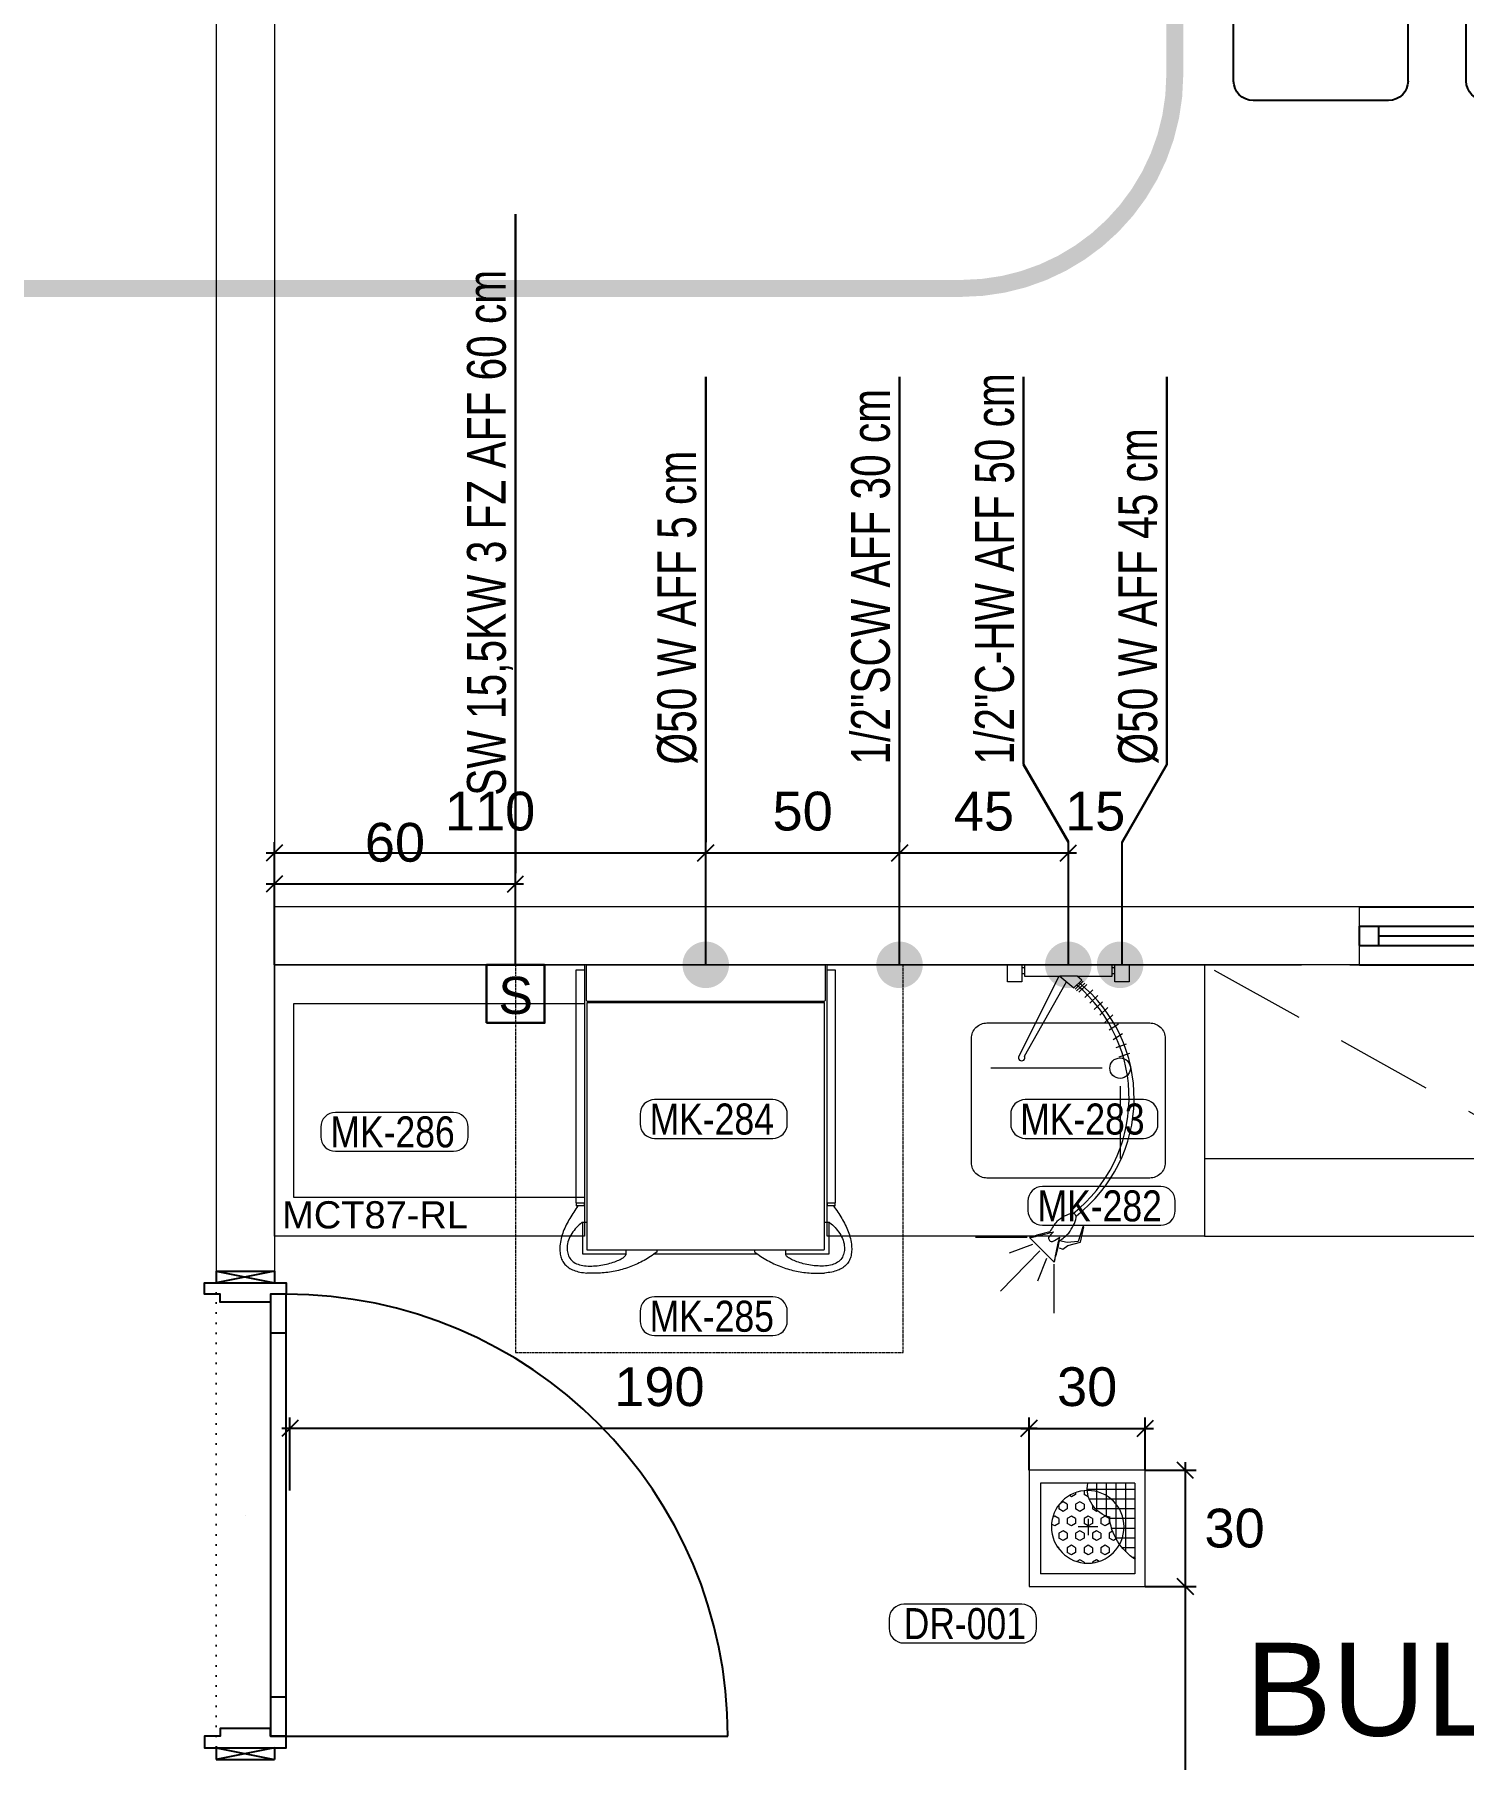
# Model space of a CAD drawing. Extents: x -5598 to 26293, y -3808 to 13850.
# Drawn here: x 68.1 to 436.8, y 5430 to 5875 of the extents above; entities that cross this region are included whole.
import ezdxf
from ezdxf.enums import TextEntityAlignment as Align

# ---------------------------------------------------------------- set-up
doc = ezdxf.new("R2010")
doc.units = 0
doc.header["$LTSCALE"] = 100
doc.header["$MEASUREMENT"] = 0
doc.linetypes.add('DOT', pattern=[0.25, 0, -0.25])
doc.linetypes.add('HIDDEN', pattern=[0.375, 0.25, -0.125])
for name, color, linetype, lineweight in [('AD', 5, 'Continuous', 9), ('AK', 7, 'Continuous', 15), ('AP', 6, 'Continuous', 15), ('AW', 3, 'Continuous', 35), ('Y-DETAIL NUMBER', 140, 'Continuous', 18), ('Y-DUVAR GAZBETON', 161, 'Continuous', 20)]:
    doc.layers.add(name, color=color, linetype=linetype, lineweight=lineweight)
doc.layers.add('AKPOZ', color=4, linetype='Continuous', lineweight=5, transparency=0.5)
doc.layers.add('MAKPA YER IZGARASI', color=8, linetype='Continuous', lineweight=5, transparency=0.5)
for name, color, linetype in [('KA-PEN', 5, 'Continuous'), ('KA-PEN-5 @ 1', 5, 'Continuous'), ('KOR KASA', 1, 'Continuous'), ('OLCU DIS', 7, 'Continuous'), ('TEFRIS', 7, 'Continuous')]:
    doc.layers.add(name, color=color, linetype=linetype)
for name, color, linetype, lineweight, true_color in [('MAKPA ELEKTRIK', 7, 'Continuous', 30, 0x93039a), ('MAKPA GIDER OLC', 7, 'Continuous', 30, 0xcf6a1e), ('MAKPA SIHHI', 7, 'Continuous', 30, 0x428a93)]:
    doc.layers.add(name, color=color, linetype=linetype, lineweight=lineweight, true_color=true_color)
doc.styles.add('MAKPA TESISAT', font='arial.ttf', dxfattribs={"height": 10})
doc.styles.add('OLC-50', font='romans.shx', dxfattribs={"width": 0.5, "height": 0.15})
doc.styles.add('olcu', font='romans.shx', dxfattribs={"width": 0.5})
doc.styles.add('POZ TEXT', font='ARIALN.TTF', dxfattribs={"height": 8})
doc.styles.get("Standard").update_dxf_attribs({"font": 'arial.ttf'})
doc.dimstyles.new('1-200', dxfattribs={"dimtxt": 40, "dimasz": 2, "dimexe": 0, "dimexo": 0, "dimgap": 10, "dimtad": 1, "dimdec": 4, "dimrnd": 0.1, "dimzin": 9, "dimdsep": 46, "dimtxsty": 'olcu', "dimblk1": 'SOL', "dimblk2": 'SAG', "dimsah": 1, "dimcen": 0, "dimse1": 1, "dimse2": 1, "dimclre": 13, "dimadec": 0, "dimazin": 0, "dimtfac": 1, "dimtdec": 4, "dimtix": 1, "dimtmove": 2, "dimatfit": 2, "dimldrblk": 'SOL', "dimfxl": 0, "dimtolj": 1, "dimarcsym": 0})
doc.dimstyles.new('MAKPA TESISAT DIM', dxfattribs={"dimscale": 0.7, "dimtxt": 12, "dimasz": 6, "dimexe": 4, "dimexo": 0, "dimgap": 8, "dimtad": 2, "dimtih": 1, "dimtoh": 1, "dimdec": 0, "dimrnd": 5, "dimzin": 0, "dimdsep": 46, "dimtxsty": 'MAKPA TESISAT', "dimblk1": 'OBLIQUE', "dimblk2": 'OBLIQUE', "dimsah": 1, "dimcen": 0, "dimdle": 3, "dimclrd": 256, "dimclre": 256, "dimclrt": 256, "dimadec": 0, "dimazin": 0, "dimtfac": 1, "dimtdec": 0, "dimtix": 1, "dimtofl": 0, "dimtmove": 2, "dimatfit": 3, "dimldrblk": 'OBLIQUE', "dimfxl": 0, "dimtvp": 7, "dimtolj": 1, "dimtzin": 0, "dimarcsym": 0})

# ---------------------------------------------------------------- blocks, each defined once
blk = doc.blocks.new('4 LU MASA')
at = {"layer": 'TEFRIS', "color": 11}
for p, q in [((-87.5, 96), (-122.5, 96)), ((-27.5, 96), (-62.5, 96)), ((-127.5, 91), (-127.5, 51)), ((-82.5, 91), (-82.5, 51)), ((-67.5, 91), (-67.5, 51)), ((-22.5, 91), (-22.5, 51)), ((-127.5, 51), (-82.5, 51)), ((-67.5, 51), (-22.5, 51)), ((-150, 45), (-150, -45)), ((0, 45), (-150, 45)), ((0, -45), (0, 45)), ((0, -45), (-150, -45)), ((-82.5, -51), (-127.5, -51)), ((-127.5, -51), (-127.5, -91)), ((-82.5, -91), (-82.5, -51)), ((-22.5, -51), (-67.5, -51)), ((-67.5, -51), (-67.5, -91)), ((-22.5, -91), (-22.5, -51)), ((-122.5, -96), (-87.5, -96)), ((-62.5, -96), (-27.5, -96))]:
    blk.add_line(p, q, dxfattribs=at)
for centre, start, end in [((-122.5, 91), 90, 180), ((-87.5, 91), 0, 90), ((-62.5, 91), 90, 180), ((-27.5, 91), 0, 90), ((-122.5, -91), 180, 270), ((-87.5, -91), 270, 0), ((-62.5, -91), 180, 270), ((-27.5, -91), 270, 0)]:
    blk.add_arc(centre, 5, start, end, dxfattribs=at)
blk = doc.blocks.new('*U259')
at = {"color": 0}
for p, q in [((0, 0), (100, 0)), ((0, -5), (100, -5)), ((0, -10), (0, -5)), ((5, -10), (5, -5)), ((5, -7.5), (95, -7.5)), ((95, -10), (95, -5)), ((100, -10), (100, -5)), ((0, -10), (100, -10)), ((0, -15), (100, -15))]:
    blk.add_line(p, q, dxfattribs=at)
blk = doc.blocks.new('*U241')
at = {"color": 0, "lineweight": -2}
for p, q in [((-3, 18), (-3, 132)), ((-107, 18), (-107, 14)), ((-13.1, 18), (-13.1, 14)), ((-60, 7.5), (-60, 7.5))]:
    blk.add_line(p, q, dxfattribs=at)
at = {"color": 0, "linetype": 'DOT', "ltscale": 0.1}
blk.add_line((-120, 0), (0, 0), dxfattribs=at)
at = {"color": 0, "lineweight": -2}
for points in [[(-120, 15), (-120, 18), (-117, 18), (-117, 14), (-115, 14), (-115, 1), (-117, 1), (-117, -3), (-120, -3), (-120, 0)], [(0, 15), (0, 18), (-3, 18), (-3, 14), (-5, 14), (-5, 1), (-3, 1), (-3, -3), (0, -3), (0, 0)]]:
    blk.add_lwpolyline(points, dxfattribs=at)
blk.add_lwpolyline([(-117, 18), (-117, 14), (-3, 14), (-3, 18)], close=True, dxfattribs=at)
blk.add_arc((-3, 18), 114, 90, 180, dxfattribs=at)
at = {"style": 'OLC-50', "width": 0.5, "flags": 1}
for tag, p in [('K-NO', (-182.76, -83.82)), ('K-KANRENK', (-2.31, -88.79)), ('K-BLOK', (-183.43, -120.56)), ('K-KASRENK', (-1.25, -126.74)), ('K-KAT', (-184.31, -156.03)), ('K-TAMACILMA', (-2.77, -165.71)), ('K-MAHALKOD', (-183.25, -193.98)), ('K-FOTOSEL', (-1.83, -201.71)), ('K-MAHALAD', (-184.78, -232.95)), ('K-HERMETIK', (0.08, -236.3)), ('K-ACILISYON', (-183.83, -268.95)), ('K-HIDROLIK', (-2.21, -270.16)), ('K-YANGIN', (-181.93, -303.54)), ('K-KART', (-0.38, -303.83)), ('K-KANATTIP', (-184.21, -337.41)), ('K-BAND', (-1.83, -345.67)), ('K-KANATMALZ', (-182.39, -371.07)), ('K-MENFEZ', (0.08, -380.26)), ('K-KASAMALZ', (-181.37, -410.06)), ('K-PBAR', (-2.21, -414.12)), ('K-KASATIP', (-182.05, -446.79)), ('K-ELEKTRIKLI', (-0.38, -447.79)), ('K-DUVAR', (-182.05, -485.23)), ('K-TIP', (-0.38, -486.44)), ('K-REZ1', (-0.38, -524.33)), ('K-REZ2', (-0.38, -560.76)), ('K-REZ3', (-0.38, -600.74))]:
    blk.add_attdef(tag, p, '', height=30, dxfattribs=at)
blk = doc.blocks.new('SOL')
at = {"color": 0}
for p, q in [((0, 30), (0, -6.96)), ((7.58, 0), (-6.97, 0))]:
    blk.add_line(p, q, dxfattribs=at)
blk.add_circle((0, 0), 3, dxfattribs=at)
blk = doc.blocks.new('SAG')
at = {"color": 0}
for p, q in [((0, -30), (0, 6.96)), ((7.58, 0), (-6.97, 0))]:
    blk.add_line(p, q, dxfattribs=at)
blk.add_circle((0, 0), 3, dxfattribs=at)
blk = doc.blocks.new('*D332')
at = {"layer": 'OLCU DIS', "color": 0, "lineweight": -2, "transparency": 16777216}
blk.add_line((21268, -935), (-2968, -935), dxfattribs=at)
at = {"layer": 'OLCU DIS', "color": 0, "lineweight": -2, "transparency": 16777216, "xscale": 2, "yscale": 2, "zscale": 2, "rotation": 180}
blk.add_blockref('SAG', (-2970, -935), dxfattribs=at)
at = {"layer": 'OLCU DIS', "color": 0, "lineweight": -2, "transparency": 16777216, "xscale": 2, "yscale": 2, "zscale": 2}
blk.add_blockref('SOL', (21270, -935), dxfattribs=at)
at = {"layer": 'OLCU DIS', "color": 0, "transparency": 16777216, "insert": (9295.64, -905), "char_height": 40, "attachment_point": 5, "style": 'olcu'}
blk.add_mtext('\\A1;24240', dxfattribs=at)
blk = doc.blocks.new('*U557')
at = {"layer": 'KOR KASA'}
for p, q in [((0, 126), (15, 126)), ((15, 126), (15, 123)), ((0, 3), (0, 0)), ((0, 3), (15, 3)), ((15, 3), (15, 0))]:
    blk.add_line(p, q, dxfattribs=at)
for points in [[(15, 126), (0, 123)], [(0, 126), (15, 123)], [(0, 126), (0, 123)], [(0, 123), (15, 123)], [(15, 3), (0, 0)], [(0, 3), (15, 0)], [(0, 0), (15, 0)]]:
    blk.add_lwpolyline(points, dxfattribs=at)
blk = doc.blocks.new('POZ_X')
at = {"layer": 'AP'}
blk.add_lwpolyline([(12.75, 10), (-17.75, 10, 0.414214), (-21.5, 6.25), (-21.5, 3.75, 0.414214), (-17.75, 0), (12.75, 0, 0.414214), (16.5, 3.75), (16.5, 6.25, 0.414214)], format="xyb", close=True, dxfattribs=at)
at = {"layer": 'AP', "style": 'POZ TEXT'}
blk.add_attdef('POZ_NO', text='', height=8, dxfattribs=at).set_placement((-3, 5), align=Align.MIDDLE_CENTER)
at = {"layer": 'AP', "style": 'POZ TEXT', "flags": 1}
blk.add_attdef('URUN_ADI', text='', height=7, dxfattribs=at).set_placement((-3, -4.34), align=Align.MIDDLE_CENTER)
blk = doc.blocks.new('300x300')
at = {"layer": 'MAKPA YER IZGARASI', "linetype": 'Continuous', "ltscale": 2}
for p, q in [((-14.71, 14.63), (15.29, 14.63)), ((-14.71, -15.37), (-14.71, 14.63)), ((-12.01, 11.32), (-12.01, -12.12)), ((-12.01, 11.32), (12.29, 11.32)), ((12.29, 11.32), (12.29, -12.12)), ((-12.01, -12.12), (12.29, -12.12)), ((15.29, -15.37), (-14.71, -15.37))]:
    blk.add_line(p, q, dxfattribs=at)
at = {"layer": 'MAKPA YER IZGARASI', "color": 1, "linetype": 'Continuous', "ltscale": 2}
for p, q in [((-12.01, 9.63), (0.25, 9.63)), ((-9.71, -6.42), (-9.71, 11.32)), ((-7.21, 5.82), (-7.21, 11.32)), ((-4.71, 8.03), (-4.71, 11.32)), ((-2.21, 9.08), (-2.21, 11.32)), ((-2.21, 4.31), (-2.21, 9.08)), ((1.09, 9.33), (1.09, 8.38)), ((-12.01, 7.13), (-5.95, 7.13)), ((-12.01, 4.63), (-8.01, 4.63)), ((-8.01, 4.63), (-1.88, 4.63)), ((-7.21, -3.12), (-7.21, 5.82)), ((-5.95, 7.13), (-0.28, 7.13)), ((-4.71, 2.76), (-4.71, 8.03)), ((-2.16, 4.01), (-1.07, 4.63)), ((-1.07, 5.63), (-1.07, 4.63)), ((-0.05, 7.79), (0.01, 7.76)), ((0.01, 7.76), (1.09, 8.38)), ((1.09, 5.88), (2.17, 6.51)), ((1.09, 5.88), (1.09, 4.63)), ((1.09, 4.63), (2.17, 4.01)), ((2.17, 6.51), (3.26, 5.88)), ((2.17, 4.01), (3.26, 4.63)), ((3.26, 8.84), (3.26, 8.38)), ((3.26, 8.38), (4.34, 7.76)), ((3.26, 5.88), (3.26, 4.63)), ((4.34, 7.76), (4.89, 8.08)), ((5.42, 5.88), (6.5, 6.51)), ((5.42, 5.88), (5.42, 4.63)), ((5.42, 4.63), (6.5, 4.01)), ((6.5, 6.51), (7.29, 6.05)), ((6.5, 4.01), (7.59, 4.63)), ((7.59, 5.69), (7.59, 4.63)), ((-12.01, 2.13), (-8.99, 2.13)), ((-8.99, 2.13), (-5.48, 2.13)), ((-5.4, 2.13), (-4.32, 2.76)), ((-5.4, 2.13), (-5.4, 0.88)), ((-5.4, 0.88), (-4.32, 0.26)), ((-4.32, 2.76), (-3.24, 2.13)), ((-4.32, 0.26), (-3.24, 0.88)), ((-3.24, 2.13), (-3.24, 0.88)), ((2.64, 0.08), (-2.47, 0.08)), ((-2.39, 4.15), (-2.16, 4.01)), ((-1.07, 2.13), (0.01, 2.76)), ((-1.07, 2.13), (-1.07, 0.88)), ((-1.07, 0.88), (0.01, 0.26)), ((0, 2.12), (0, -2.12)), ((0.01, 2.76), (1.09, 2.13)), ((0.01, 0.26), (1.09, 0.88)), ((1.09, 2.13), (1.09, 0.88)), ((3.26, 2.13), (4.34, 2.76)), ((3.26, 2.13), (3.26, 0.88)), ((3.26, 0.88), (4.34, 0.26)), ((4.34, 2.76), (5.42, 2.13)), ((4.34, 0.26), (5.42, 0.88)), ((5.42, 2.13), (5.42, 0.88)), ((7.59, 2.13), (8.67, 2.76)), ((7.59, 2.13), (7.59, 0.88)), ((7.59, 0.88), (8.67, 0.26)), ((8.67, 2.76), (9.17, 2.47)), ((8.67, 0.26), (9.47, 0.72)), ((-12.01, -0.37), (-9.22, -0.37)), ((-12.01, -2.87), (-8.78, -2.87)), ((-9.22, -0.37), (-6.03, -0.37)), ((-8.78, -2.87), (-7.07, -2.87)), ((-7.19, -3.09), (-6.49, -3.49)), ((-6.49, -3.49), (-5.4, -2.87)), ((-6.28, -1.11), (-5.4, -1.62)), ((-5.4, -1.62), (-5.4, -2.87)), ((-3.24, -1.62), (-2.16, -0.99)), ((-3.24, -1.62), (-3.24, -2.87)), ((-3.24, -2.87), (-2.16, -3.49)), ((-2.16, -0.99), (-1.07, -1.62)), ((-2.16, -3.49), (-1.07, -2.87)), ((-1.07, -1.62), (-1.07, -2.87)), ((1.09, -1.62), (2.17, -0.99)), ((1.09, -1.62), (1.09, -2.87)), ((1.09, -2.87), (2.17, -3.49)), ((2.17, -0.99), (3.26, -1.62)), ((2.17, -3.49), (3.26, -2.87)), ((3.26, -1.62), (3.26, -2.87)), ((5.42, -1.62), (6.5, -0.99)), ((5.42, -1.62), (5.42, -2.87)), ((5.42, -2.87), (6.5, -3.49)), ((6.5, -0.99), (7.59, -1.62)), ((6.5, -3.49), (7.59, -2.87)), ((7.59, -1.62), (7.59, -2.87)), ((-12.01, -5.37), (-8.74, -5.37)), ((-12.01, -7.87), (-11.4, -7.87)), ((-5.4, -5.37), (-4.32, -4.74)), ((-5.4, -5.37), (-5.4, -6.62)), ((-5.4, -6.62), (-4.32, -7.24)), ((-4.32, -4.74), (-3.24, -5.37)), ((-4.32, -7.24), (-3.24, -6.62)), ((-3.24, -5.37), (-3.24, -6.62)), ((-2.82, -8.88), (-2.16, -8.49)), ((-2.16, -8.49), (-1.07, -9.12)), ((-1.07, -5.37), (0.01, -4.74)), ((-1.07, -5.37), (-1.07, -6.62)), ((-1.07, -6.62), (0.01, -7.24)), ((0.01, -4.74), (1.09, -5.37)), ((0.01, -7.24), (1.09, -6.62)), ((1.09, -5.37), (1.09, -6.62)), ((1.09, -9.12), (2.17, -8.49)), ((2.17, -8.49), (2.93, -8.93)), ((3.26, -5.37), (4.34, -4.74)), ((3.26, -5.37), (3.26, -6.62)), ((3.26, -6.62), (4.34, -7.24)), ((4.34, -4.74), (5.42, -5.37)), ((4.34, -7.24), (5.42, -6.62)), ((5.42, -5.37), (5.42, -6.62)), ((7.59, -5.37), (7.95, -5.16)), ((7.59, -5.37), (7.59, -5.66)), ((-1.07, -9.12), (-1.07, -9.28)), ((1.09, -9.12), (1.09, -9.31))]:
    blk.add_line(p, q, dxfattribs=at)
at = {"layer": 'MAKPA YER IZGARASI', "linetype": 'Continuous', "ltscale": 2}
blk.add_lwpolyline([(15.29, 14.63), (15.29, -15.37)], dxfattribs=at)
at = {"layer": 'MAKPA YER IZGARASI', "color": 1, "linetype": 'Continuous', "ltscale": 2}
blk.add_circle((0.14, 0.01), 9.37, dxfattribs=at)
for centre, radius, start, end in [((-7.43, 9.96), 7.69, 283.5551, 10.2323), ((-20.04, 4), 14.68, 302.2053, 354.8663)]:
    blk.add_arc(centre, radius, start, end, dxfattribs=at)
blk = doc.blocks.new('SIHHI NOKTA')
at = {"layer": 'MAKPA SIHHI', "const_width": 6}
blk.add_lwpolyline([(3, 0, -1), (-3, 0, -1)], format="xyb", close=True, dxfattribs=at)
blk = doc.blocks.new('_OBLIQUE')
at = {"color": 0, "linetype": 'ByBlock', "lineweight": -2}
blk.add_line((-0.5, -0.5), (0.5, 0.5), dxfattribs=at)
blk = doc.blocks.new('*D799')
at = {"layer": 'MAKPA SIHHI', "lineweight": -2, "transparency": 16777216}
for p, q in [((130, 5635), (130, 5666.68)), ((241.3, 5635), (241.3, 5666.68)), ((127.9, 5663.88), (243.4, 5663.88))]:
    blk.add_line(p, q, dxfattribs=at)
at = {"layer": 'MAKPA SIHHI', "lineweight": -2, "transparency": 16777216, "xscale": 4.199999999999998, "yscale": 4.199999999999998, "zscale": 4.199999999999998, "rotation": 180}
blk.add_blockref('_OBLIQUE', (130, 5663.88), dxfattribs=at)
at = {"layer": 'MAKPA SIHHI', "lineweight": -2, "transparency": 16777216, "xscale": 4.199999999999998, "yscale": 4.199999999999998, "zscale": 4.199999999999998}
blk.add_blockref('_OBLIQUE', (241.3, 5663.88), dxfattribs=at)
at = {"layer": 'MAKPA SIHHI', "transparency": 16777216, "insert": (185.65, 5674.59), "char_height": 10, "attachment_point": 5, "style": 'MAKPA TESISAT'}
blk.add_mtext('\\A1;110', dxfattribs=at)
blk = doc.blocks.new('*D1054')
at = {"layer": 'MAKPA SIHHI', "lineweight": -2, "transparency": 16777216}
for p, q in [((241.3, 5635), (241.3, 5666.68)), ((291.3, 5635), (291.3, 5666.68)), ((239.2, 5663.88), (293.4, 5663.88))]:
    blk.add_line(p, q, dxfattribs=at)
at = {"layer": 'MAKPA SIHHI', "lineweight": -2, "transparency": 16777216, "xscale": 4.199999999999998, "yscale": 4.199999999999998, "zscale": 4.199999999999998, "rotation": 180}
blk.add_blockref('_OBLIQUE', (241.3, 5663.88), dxfattribs=at)
at = {"layer": 'MAKPA SIHHI', "lineweight": -2, "transparency": 16777216, "xscale": 4.199999999999998, "yscale": 4.199999999999998, "zscale": 4.199999999999998}
blk.add_blockref('_OBLIQUE', (291.3, 5663.88), dxfattribs=at)
at = {"layer": 'MAKPA SIHHI', "transparency": 16777216, "insert": (266.3, 5674.59), "char_height": 10, "attachment_point": 5, "style": 'MAKPA TESISAT'}
blk.add_mtext('\\A1;50', dxfattribs=at)
blk = doc.blocks.new('*D1055')
at = {"layer": 'MAKPA SIHHI', "lineweight": -2, "transparency": 16777216}
for p, q in [((291.3, 5635), (291.3, 5666.68)), ((334.85, 5635), (334.85, 5666.68)), ((289.2, 5663.88), (336.95, 5663.88))]:
    blk.add_line(p, q, dxfattribs=at)
at = {"layer": 'MAKPA SIHHI', "lineweight": -2, "transparency": 16777216, "xscale": 4.199999999999998, "yscale": 4.199999999999998, "zscale": 4.199999999999998, "rotation": 180}
blk.add_blockref('_OBLIQUE', (291.3, 5663.88), dxfattribs=at)
at = {"layer": 'MAKPA SIHHI', "lineweight": -2, "transparency": 16777216, "xscale": 4.199999999999998, "yscale": 4.199999999999998, "zscale": 4.199999999999998}
blk.add_blockref('_OBLIQUE', (334.85, 5663.88), dxfattribs=at)
at = {"layer": 'MAKPA SIHHI', "transparency": 16777216, "insert": (313.08, 5674.56), "char_height": 10, "attachment_point": 5, "style": 'MAKPA TESISAT'}
blk.add_mtext('\\A1;45', dxfattribs=at)
blk = doc.blocks.new('*D800')
at = {"layer": 'MAKPA SIHHI', "lineweight": -2, "transparency": 16777216}
for p, q in [((334.85, 5635), (334.85, 5666.68)), ((348.7, 5635), (348.7, 5666.68))]:
    blk.add_line(p, q, dxfattribs=at)
at = {"layer": 'MAKPA SIHHI', "transparency": 16777216, "insert": (341.78, 5674.59), "char_height": 10, "attachment_point": 5, "style": 'MAKPA TESISAT'}
blk.add_mtext('\\A1;15', dxfattribs=at)
blk = doc.blocks.new('ELK.SALTER')
at = {"layer": 'MAKPA ELEKTRIK'}
blk.add_lwpolyline([(-7.5, -15), (7.5, -15), (7.5, 0), (-7.5, 0)], close=True, dxfattribs=at)
blk.add_text('S', height=9.6, dxfattribs=at).set_placement((-4.42, -12.67))
blk = doc.blocks.new('*D1063')
at = {"layer": 'MAKPA ELEKTRIK', "lineweight": -2, "transparency": 16777216}
for p, q in [((130, 5635), (130, 5658.63)), ((192.2, 5635), (192.2, 5658.63)), ((194.3, 5655.83), (127.9, 5655.83))]:
    blk.add_line(p, q, dxfattribs=at)
at = {"layer": 'MAKPA ELEKTRIK', "lineweight": -2, "transparency": 16777216, "xscale": 4.199999999999998, "yscale": 4.199999999999998, "zscale": 4.199999999999998, "rotation": 180}
blk.add_blockref('_OBLIQUE', (130, 5655.83), dxfattribs=at)
at = {"layer": 'MAKPA ELEKTRIK', "lineweight": -2, "transparency": 16777216, "xscale": 4.199999999999998, "yscale": 4.199999999999998, "zscale": 4.199999999999998}
blk.add_blockref('_OBLIQUE', (192.2, 5655.83), dxfattribs=at)
at = {"layer": 'MAKPA ELEKTRIK', "transparency": 16777216, "insert": (161.1, 5666.54), "char_height": 10, "attachment_point": 5, "style": 'MAKPA TESISAT'}
blk.add_mtext('\\A1;60', dxfattribs=at)
blk = doc.blocks.new('*D855')
at = {"layer": 'MAKPA GIDER OLC', "lineweight": -2, "transparency": 16777216}
for p, q in [((324.71, 5504.63), (324.71, 5518.2)), ((354.71, 5504.63), (354.71, 5518.2)), ((322.61, 5515.4), (356.81, 5515.4))]:
    blk.add_line(p, q, dxfattribs=at)
at = {"layer": 'MAKPA GIDER OLC', "lineweight": -2, "transparency": 16777216, "xscale": 4.199999999999998, "yscale": 4.199999999999998, "zscale": 4.199999999999998, "rotation": 180}
blk.add_blockref('_OBLIQUE', (324.71, 5515.4), dxfattribs=at)
at = {"layer": 'MAKPA GIDER OLC', "lineweight": -2, "transparency": 16777216, "xscale": 4.199999999999998, "yscale": 4.199999999999998, "zscale": 4.199999999999998}
blk.add_blockref('_OBLIQUE', (354.71, 5515.4), dxfattribs=at)
at = {"layer": 'MAKPA GIDER OLC', "transparency": 16777216, "insert": (339.71, 5526.11), "char_height": 10, "attachment_point": 5, "style": 'MAKPA TESISAT'}
blk.add_mtext('\\A1;30', dxfattribs=at)
blk = doc.blocks.new('*D856')
at = {"layer": 'MAKPA GIDER OLC', "lineweight": -2, "transparency": 16777216}
for p, q in [((134, 5499.39), (134, 5518.2)), ((324.71, 5504.63), (324.71, 5518.2)), ((326.81, 5515.4), (131.9, 5515.4))]:
    blk.add_line(p, q, dxfattribs=at)
at = {"layer": 'MAKPA GIDER OLC', "lineweight": -2, "transparency": 16777216, "xscale": 4.199999999999998, "yscale": 4.199999999999998, "zscale": 4.199999999999998, "rotation": 180}
blk.add_blockref('_OBLIQUE', (134, 5515.4), dxfattribs=at)
at = {"layer": 'MAKPA GIDER OLC', "lineweight": -2, "transparency": 16777216, "xscale": 4.199999999999998, "yscale": 4.199999999999998, "zscale": 4.199999999999998}
blk.add_blockref('_OBLIQUE', (324.71, 5515.4), dxfattribs=at)
at = {"layer": 'MAKPA GIDER OLC', "transparency": 16777216, "insert": (229.35, 5526.11), "char_height": 10, "attachment_point": 5, "style": 'MAKPA TESISAT'}
blk.add_mtext('\\A1;190', dxfattribs=at)
blk = doc.blocks.new('*D857')
at = {"layer": 'MAKPA GIDER OLC', "lineweight": -2, "transparency": 16777216}
for p, q in [((365.01, 5506.73), (365.01, 5472.53)), ((354.71, 5504.63), (367.81, 5504.63)), ((354.71, 5474.63), (367.81, 5474.63))]:
    blk.add_line(p, q, dxfattribs=at)
at = {"layer": 'MAKPA GIDER OLC', "lineweight": -2, "transparency": 16777216, "xscale": 4.199999999999998, "yscale": 4.199999999999998, "zscale": 4.199999999999998}
for p, rotation in [((365.01, 5504.63), 90), ((365.01, 5474.63), 270)]:
    blk.add_blockref('_OBLIQUE', p, dxfattribs=dict(at, rotation=rotation))
at = {"layer": 'MAKPA GIDER OLC', "transparency": 16777216, "insert": (377.75, 5489.63), "char_height": 10, "attachment_point": 5, "style": 'MAKPA TESISAT'}
blk.add_mtext('\\A1;30', dxfattribs=at)
blk = doc.blocks.new('*D858')
at = {"layer": 'MAKPA GIDER OLC', "lineweight": -2, "transparency": 16777216}
for p, q in [((354.71, 5474.63), (367.81, 5474.63)), ((365.01, 5476.73), (365.01, 5342.9)), ((355.03, 5345), (367.81, 5345))]:
    blk.add_line(p, q, dxfattribs=at)
at = {"layer": 'MAKPA GIDER OLC', "lineweight": -2, "transparency": 16777216, "xscale": 4.199999999999998, "yscale": 4.199999999999998, "zscale": 4.199999999999998}
for p, rotation in [((365.01, 5474.63), 90), ((365.01, 5345), 270)]:
    blk.add_blockref('_OBLIQUE', p, dxfattribs=dict(at, rotation=rotation))
at = {"layer": 'MAKPA GIDER OLC', "transparency": 16777216, "insert": (381.17, 5409.82), "char_height": 10, "attachment_point": 5, "style": 'MAKPA TESISAT'}
blk.add_mtext('\\A1;130', dxfattribs=at)
blk = doc.blocks.new('50x40 EVYE')
at = {"layer": 'AD'}
for p, q in [((8.7, 28.35), (-20, 28.35)), ((13.35, 23.7), (13.35, 5))]:
    blk.add_line(p, q, dxfattribs=at)
blk.add_lwpolyline([(21, 0), (-21, 0, -0.414214), (-25, 4), (-25, 36, -0.414214), (-21, 40), (21, 40, -0.414214), (25, 36), (25, 4, -0.414214)], format="xyb", close=True, dxfattribs=at)
blk.add_circle((13.35, 28.35), 2.65, dxfattribs=at)
blk = doc.blocks.new('GS501_DS')
at = {"layer": 'AD'}
for p, q in [((17, -73.5), (17, -74.8)), ((25, -73.5), (25, -74.1)), ((50.3, -74.1), (50.3, -73.5)), ((58.3, -74.8), (58.3, -73.5))]:
    blk.add_line(p, q, dxfattribs=at)
for points in [[(4.67, -62.17, 0.002645), (3.61, -63.77, 0.010066), (2.58, -65.4, 0.017747), (1.66, -67.06, 0.025727), (0.89, -68.79, 0.033551), (0.33, -70.6, 0.040062), (0.03, -72.5), (0, -73.5)], [(70.63, -62.17, -0.002645), (71.69, -63.77, -0.010066), (72.72, -65.4, -0.017747), (73.64, -67.06, -0.025727), (74.41, -68.79, -0.033551), (74.97, -70.6, -0.040062), (75.27, -72.5), (75.3, -73.5)], [(5.7, -66.5, 0.038604), (4.29, -67.77, 0.046192), (3.09, -69.29, 0.059558), (2.23, -71.02, 0.07642), (1.87, -72.92, 0.065819), (2.02, -74.4, 0.086298), (2.58, -75.71, 0.103005), (3.63, -76.73, 0.074744), (5.08, -77.36, 0.049675), (6.8, -77.66, 0.034436), (8.68, -77.69, 0.026183), (10.61, -77.48, 0.022515), (12.48, -77.09, 0.022751), (14.16, -76.58, 0.028546), (15.55, -75.99, 0.048147), (16.54, -75.38, 0.122637), (17, -74.8)], [(69.6, -66.5, -0.038604), (71.01, -67.77, -0.046192), (72.21, -69.29, -0.059558), (73.07, -71.02, -0.07642), (73.43, -72.92, -0.065819), (73.28, -74.4, -0.086298), (72.72, -75.71, -0.103005), (71.67, -76.73, -0.074744), (70.22, -77.36, -0.049675), (68.5, -77.66, -0.034436), (66.62, -77.69, -0.026183), (64.69, -77.48, -0.022515), (62.82, -77.09, -0.022751), (61.14, -76.58, -0.028546), (59.75, -75.99, -0.048147), (58.76, -75.38, -0.122637), (58.3, -74.8)], [(0, -73.5, 0.04969), (0.16, -74.96, 0.060871), (0.59, -76.22, 0.067162), (1.31, -77.28, 0.064495), (2.31, -78.13, 0.054713), (3.59, -78.79, 0.043086), (5.16, -79.25, 0.032998), (7, -79.5)], [(25, -74.1, -0.033899), (21.74, -76.23, -0.035999), (18.31, -77.84, -0.03672), (14.71, -78.92, -0.03589), (10.94, -79.47, -0.033708), (7, -79.5)], [(50.3, -74.1, 0.033899), (53.56, -76.23, 0.035999), (56.99, -77.84, 0.03672), (60.59, -78.92, 0.03589), (64.36, -79.47, 0.033708), (68.3, -79.5)], [(75.3, -73.5, -0.04969), (75.14, -74.96, -0.060871), (74.71, -76.22, -0.067162), (73.99, -77.28, -0.064495), (72.99, -78.13, -0.054713), (71.71, -78.79, -0.043086), (70.14, -79.25, -0.032998), (68.3, -79.5)]]:
    blk.add_lwpolyline(points, format="xyb", dxfattribs=at)
at = {"layer": 'AK'}
for p, q in [((4.25, -1.32), (6.35, -1.32)), ((4.25, -61.37), (4.25, -1.32)), ((6.35, -1.32), (6.35, -61.37)), ((6.85, -9.16), (6.85, -0.2)), ((7.05, 0), (37.65, 0)), ((37.65, 0), (68.25, 0)), ((68.45, -0.2), (68.45, -9.16)), ((68.95, -61.37), (68.95, -1.32)), ((68.95, -1.32), (71.05, -1.32)), ((71.05, -1.32), (71.05, -61.37)), ((7, -9.85), (7, -73.5)), ((7.05, -9.36), (37.65, -9.36)), ((7.16, -9.69), (68.14, -9.69)), ((37.65, -9.36), (68.25, -9.36)), ((68.3, -73.34), (68.3, -9.85)), ((4.25, -61.37), (4.25, -61.67)), ((4.25, -61.37), (6.35, -61.37)), ((4.25, -61.67), (4.25, -62.07)), ((6.25, -62.17), (4.35, -62.17)), ((6.35, -61.67), (6.35, -61.37)), ((6.35, -62.07), (6.35, -61.67)), ((68.95, -61.37), (71.05, -61.37)), ((68.95, -61.37), (68.95, -61.67)), ((68.95, -61.67), (68.95, -62.07)), ((70.95, -62.17), (69.05, -62.17)), ((71.05, -61.67), (71.05, -61.37)), ((71.05, -62.07), (71.05, -61.67)), ((7, -66.5), (5.7, -66.5)), ((5.9, -74.6), (5.9, -66.5)), ((69.6, -66.5), (68.3, -66.5)), ((69.4, -66.5), (69.4, -74.6)), ((17, -74.6), (5.9, -74.6)), ((7, -73.5), (68.14, -73.5)), ((50.98, -74.6), (24.32, -74.6)), ((69.4, -74.6), (58.3, -74.6))]:
    blk.add_line(p, q, dxfattribs=at)
for centre, radius, start, end in [((7.05, -0.2), 0.2, 90, 180), ((68.25, -0.2), 0.2, 0, 90), ((7.05, -9.16), 0.2, 180, 270), ((7.16, -9.85), 0.16, 90, 180), ((68.14, -9.85), 0.16, 0, 90), ((68.25, -9.16), 0.2, 270, 0), ((4.35, -62.07), 0.1, 180, 270), ((6.25, -62.07), 0.1, 270, 0), ((69.05, -62.07), 0.1, 180, 270), ((70.95, -62.07), 0.1, 270, 0), ((68.14, -73.34), 0.16, 270, 0)]:
    blk.add_arc(centre, radius, start, end, dxfattribs=at)
blk = doc.blocks.new('MCT87-RL')
at = {"layer": 'AD'}
blk.add_lwpolyline([(80, -60), (5, -60), (5, -10), (80, -10)], close=True, dxfattribs=at)
at = {"layer": 'AK'}
blk.add_lwpolyline([(80, -70), (0, -70), (0, 0), (80, 0)], close=True, dxfattribs=at)
at = {"layer": 'AKPOZ'}
blk.add_text('MCT87-RL', height=7.02, dxfattribs=at).set_placement((2, -68))
blk = doc.blocks.new('JETDUS')
at = {"layer": 'AD'}
for p, q in [((36.3, 4.74), (34.21, 2.75)), ((36.7, 4.25), (34.61, 2.26)), ((37.29, 3.95), (35.21, 1.96)), ((38.79, 2.55), (36.7, 0.56)), ((40.08, 1.06), (37.99, -0.93)), ((41.27, -0.53), (39.18, -2.52)), ((42.66, -2.02), (40.58, -4.01)), ((43.96, -3.91), (41.87, -5.9)), ((45.46, -6.28), (43.04, -7.84)), ((46.46, -8.77), (44.03, -10.33)), ((47.44, -11.46), (44.73, -12.46)), ((21.85, -61.34), (8.49, -61.34)), ((22.42, -61.39), (28.82, -67.7)), ((32.16, -62.67), (30.23, -62.24)), ((36.18, -58.59), (35, -62.35)), ((35.59, -62.56), (36.45, -58.64)), ((36.45, -58.64), (36.18, -58.59)), ((25.16, -64.79), (14.94, -75.16)), ((23.2, -63.14), (17.2, -65.4)), ((26.81, -66.75), (24.56, -72.61)), ((30.12, -64.01), (31.03, -64.33)), ((31.03, -64.33), (32.32, -63.42)), ((35, -62.35), (32.16, -62.67)), ((32.32, -63.42), (35.59, -62.56)), ((28.76, -68.25), (28.76, -80.87))]:
    blk.add_line(p, q, dxfattribs=at)
for points in [[(20.46, 8.99), (20.46, 4.64), (16.79, 4.64), (16.79, 8.99)], [(48.17, 8.99), (48.17, 4.64), (44.5, 4.64), (44.5, 8.99)]]:
    blk.add_lwpolyline(points, close=True, dxfattribs=at)
blk.add_lwpolyline([(30.03, 6), (19.69, -14.53, 1.623199), (21.19, -14.53), (32.04, 4.58)], format="xyb", dxfattribs=at)
for points in [[(20.46, 8.28), (21.28, 8.28)], [(20.46, 6.79), (21.28, 6.79)], [(43.68, 8.28), (44.5, 8.28)], [(43.68, 6.79), (44.5, 6.79)]]:
    blk.add_lwpolyline(points, dxfattribs=at)
blk.add_lwpolyline([(34.23, -55.4, 0.239534), (33.47, -55.17, 0.084415), (31.44, -55.88, 0.042268), (29.47, -57.2, 0.030917), (27.69, -59.9, 0.018265), (22.42, -61.39, 0.015636), (28.64, -59.88, 0.092743), (27.4, -61.39, 0.239534), (27.66, -62.15, 0.239534), (28.42, -62.38, 0.086481), (30.18, -61.24, 0.015152), (28.82, -67.7, 0.017666), (30.22, -62.22, 0.032293), (32.57, -60.21, 0.042268), (33.83, -58.2, 0.084415), (34.49, -56.15, 0.239534)], format="xyb", close=True, dxfattribs=at)
for centre, radius, start, end in [((10.01, -25.29), 38.13, 308.4415, 49.6827), ((11.15, -25.4), 38.31, 307.6631, 50.9572)]:
    blk.add_arc(centre, radius, start, end, dxfattribs=at)
at = {"layer": 'AK'}
for p, q in [((36, 5.04), (33.91, 3.05)), ((48.24, -13.85), (45.53, -14.85))]:
    blk.add_line(p, q, dxfattribs=at)
for points in [[(21.28, 6), (21.28, 8.99), (43.68, 8.99), (43.68, 6), (34.81, 6)], [(30.32, 6), (21.28, 6)], [(36, 5.04), (34.76, 6.04), (30.27, 6.04), (33.91, 3.05)]]:
    blk.add_lwpolyline(points, dxfattribs=at)
blk = doc.blocks.new('ONYIKAMADUSU')
at = {"layer": 'AW', "rotation": 180}
blk.add_blockref('JETDUS', (32.48, 8.99), dxfattribs=at)

msp = doc.modelspace()

# ---------------------------------------------------------------- linework, layer by layer
at = {"layer": 'AD', "linetype": 'HIDDEN', "ltscale": 0.01}
msp.add_lwpolyline([(292.2, 5535.00004), (292.2, 5635.00004), (192.2, 5635.00004), (192.2, 5535.00004)], close=True, dxfattribs=at)
at = {"layer": 'AD', "linetype": 'HIDDEN'}
msp.add_lwpolyline([(550, 5635.00004), (460, 5585.00004), (370, 5635.00004), (550, 5635.00004)], dxfattribs=at)
at = {"layer": 'AK'}
for points in [[(272.6, 5565.00004), (272.6, 5635.00004), (370, 5635.00004), (370, 5565.00004)], [(550, 5585.00004), (550, 5635.00004), (370, 5635.00004), (370, 5585.00004)]]:
    msp.add_lwpolyline(points, close=True, dxfattribs=at)
msp.add_lwpolyline([(550, 5635.00004), (370, 5635.00004), (370, 5565.00004), (550, 5565.00004), (550, 5635.00004), (550, 5635.00004)], dxfattribs=at)
at = {"layer": 'MAKPA ELEKTRIK'}
for p, q in [((192.2, 5678.63313), (192.2, 5828.63313)), ((192.2, 5658.63313), (192.2, 5678.63313))]:
    msp.add_line(p, q, dxfattribs=at)
at = {"layer": 'MAKPA SIHHI'}
for p, q in [((241.3, 5686.67957), (241.3, 5786.67957)), ((291.3, 5686.67957), (291.3, 5786.67957)), ((323.30299, 5686.67957), (323.30299, 5786.67957)), ((360.2509, 5686.67957), (360.2509, 5786.67957)), ((241.3, 5666.67957), (241.3, 5686.67957)), ((291.3, 5666.67957), (291.3, 5686.67957)), ((334.85, 5666.67957), (323.30299, 5686.67957)), ((348.70389, 5666.67957), (360.2509, 5686.67957))]:
    msp.add_line(p, q, dxfattribs=at)
at = {"layer": 'Y-DETAIL NUMBER', "linetype": 'HIDDEN', "const_width": 4.374}
msp.add_lwpolyline([(-195, 6875.00004), (307.31765, 6875.00004, -0.414213562), (362.31765, 6820.00004), (362.31765, 5864.49973, -0.414213562), (307.31765, 5809.49973), (-195, 5809.49973, -0.414213562), (-250, 5864.49973), (-250, 6820.00004, -0.414213562)], format="xyb", close=True, dxfattribs=at)
at = {"layer": 'Y-DUVAR GAZBETON'}
for p, q in [((115, 5885.00004), (115, 5556.00004)), ((130, 5885.00004), (130, 5650.00004)), ((410, 5650.00004), (130, 5650.00004)), ((410, 5635.00004), (410, 5650.00004)), ((130, 5635.00004), (130, 5556.00004)), ((410, 5635.00004), (130, 5635.00004)), ((130, 5556.00004), (115, 5556.00004))]:
    msp.add_line(p, q, dxfattribs=at)

# ---------------------------------------------------------------- block references
at = {"layer": 'AK'}
for name, p in [('MCT87-RL', (130, 5635.00004)), ('GS501_DS', (203.65, 5635.00004)), ('50x40 EVYE', (334.85, 5580.00004))]:
    msp.add_blockref(name, p, dxfattribs=at)
at = {"layer": 'AK', "rotation": 180}
msp.add_blockref('ONYIKAMADUSU', (334.85, 5635.00004), dxfattribs=at)
at = {"layer": 'AP', "ltscale": 6}
for p, values in [((245.84432, 5590.22081), {'POZ_NO': 'MK-284'}), ((341.4805, 5590.22081), {'POZ_NO': 'MK-283'}), ((163.47893, 5586.90535), {'POZ_NO': 'MK-286'}), ((345.93606, 5567.81771), {'POZ_NO': 'MK-282'}), ((245.84432, 5539.35167), {'POZ_NO': 'MK-285'})]:
    msp.add_blockref('POZ_X', p, dxfattribs=at).add_auto_attribs(values)
ref = msp.add_blockref('POZ_X', (310.13126, 5460.05433), dxfattribs=at)
ref.add_attrib('POZ_NO', 'DR-001', dxfattribs={"height": 8, "style": 'POZ TEXT'}).set_placement((308.14081, 5465.05433), align=Align.MIDDLE_CENTER)
at = {"layer": 'KA-PEN'}
msp.add_blockref('*U259', (410, 5650.00004), dxfattribs=at)
at = {"layer": 'KA-PEN-5 @ 1', "rotation": 270}
msp.add_blockref('*U241', (115, 5433.00004), dxfattribs=at)
at = {"layer": 'KOR KASA'}
msp.add_blockref('*U557', (115, 5430.00004), dxfattribs=at)
at = {"layer": 'MAKPA ELEKTRIK'}
msp.add_blockref('ELK.SALTER', (192.2, 5635.00004), dxfattribs=at)
at = {"layer": 'MAKPA SIHHI'}
for p in [(241.3, 5635.00005), (291.3, 5635.00005), (334.85, 5635.00005), (348.2, 5635.00004)]:
    msp.add_blockref('SIHHI NOKTA', p, dxfattribs=at)
at = {"layer": 'MAKPA YER IZGARASI', "xscale": -1}
msp.add_blockref('300x300', (340, 5490.00004), dxfattribs=at)
at = {"layer": 'TEFRIS', "color": 11, "xscale": -1, "rotation": 180}
msp.add_blockref('4 LU MASA', (505, 5954), dxfattribs=at)

# ---------------------------------------------------------------- texts
at = {"layer": 'AP', "color": 1}
msp.add_text('BULASIK', height=24, dxfattribs=at).set_placement((380.46361, 5436.12639))
at = {"layer": 'MAKPA ELEKTRIK', "style": 'MAKPA TESISAT', "width": 0.75}
msp.add_text('SW 15,5KW 3 FZ AFF 60 cm', height=10.00188, rotation=90, dxfattribs=at).set_placement((189.7, 5678.63313))
at = {"layer": 'MAKPA SIHHI', "style": 'MAKPA TESISAT', "width": 0.75}
for s, p in [('1/2"C-HW AFF 50 cm', (320.80299, 5686.67957)), ('1/2"SCW AFF 30 cm', (288.8, 5686.67957)), ('%%C50 W AFF 45 cm', (357.7509, 5686.67957)), ('%%C50 W AFF 5 cm', (238.8, 5686.67957))]:
    msp.add_text(s, height=10.00188, rotation=90, dxfattribs=at).set_placement(p)

# ---------------------------------------------------------------- dimensions: what is measured, and where the dimension line sits
at = {"layer": 'MAKPA ELEKTRIK'}
dim = msp.add_linear_dim(base=(130, 5655.83313), p1=(192.2, 5635.00004), p2=(130, 5635.00004), dimstyle='MAKPA TESISAT DIM', override={"dimfxl": 0}, dxfattribs=at)
dim.commit()
dim.dimension.update_dxf_attribs({"geometry": '*D1063', "text_midpoint": (161.1, 5666.53886)})
at = {"layer": 'MAKPA GIDER OLC'}
for base, p2, picture, middle in [((134, 5515.40406), (134, 5499.39461), '*D856', (229.35442, 5526.10979)), ((354.70883, 5515.40406), (354.70883, 5504.63385), '*D855', (339.70883, 5526.1132))]:
    dim = msp.add_linear_dim(base=base, p1=(324.70883, 5504.63385), p2=p2, dimstyle='MAKPA TESISAT DIM', override={"dimfxl": 0}, dxfattribs=at)
    dim.commit()
    dim.dimension.update_dxf_attribs({"geometry": picture, "text_midpoint": middle})
for base, p1, p2, picture, middle in [((365.00923, 5474.63385), (354.70883, 5504.63385), (354.70883, 5474.63385), '*D857', (377.75112, 5489.63385)), ((365.00923, 5345.00004), (354.70883, 5474.63385), (355.02824, 5345.00004), '*D858', (381.16858, 5409.81695))]:
    dim = msp.add_linear_dim(base=base, p1=p1, p2=p2, angle=90, dimstyle='MAKPA TESISAT DIM', override={"dimfxl": 0}, dxfattribs=at)
    dim.commit()
    dim.dimension.update_dxf_attribs({"geometry": picture, "text_midpoint": middle})
at = {"layer": 'MAKPA SIHHI'}
for base, p1, p2, picture, middle in [((241.3, 5663.87957), (130, 5635.00004), (241.3, 5635.00004), '*D799', (185.65, 5674.5853)), ((291.3, 5663.87958), (241.3, 5635.00004), (291.3, 5635.00005), '*D1054', (266.3, 5674.58531)), ((334.85, 5663.87958), (291.3, 5635.00005), (334.85, 5635.00004), '*D1055', (313.075, 5674.56485)), ((348.70389, 5663.87957), (334.85, 5635.00004), (348.70389, 5635.00004), '*D800', (341.77695, 5674.5853))]:
    dim = msp.add_linear_dim(base=base, p1=p1, p2=p2, dimstyle='MAKPA TESISAT DIM', override={"dimfxl": 0}, dxfattribs=at)
    dim.commit()
    dim.dimension.update_dxf_attribs({"geometry": picture, "text_midpoint": middle})
at = {"layer": 'OLCU DIS', "color": 7}
dim = msp.add_linear_dim(base=(-2970, -935), p1=(21270, -635), p2=(-2970, 7535), dimstyle='1-200', dxfattribs=at)
dim.commit()
dim.dimension.update_dxf_attribs({"geometry": '*D332', "text_midpoint": (9295.63768, -905), "dimtype": 160})

doc.saveas('drawing.dxf')
